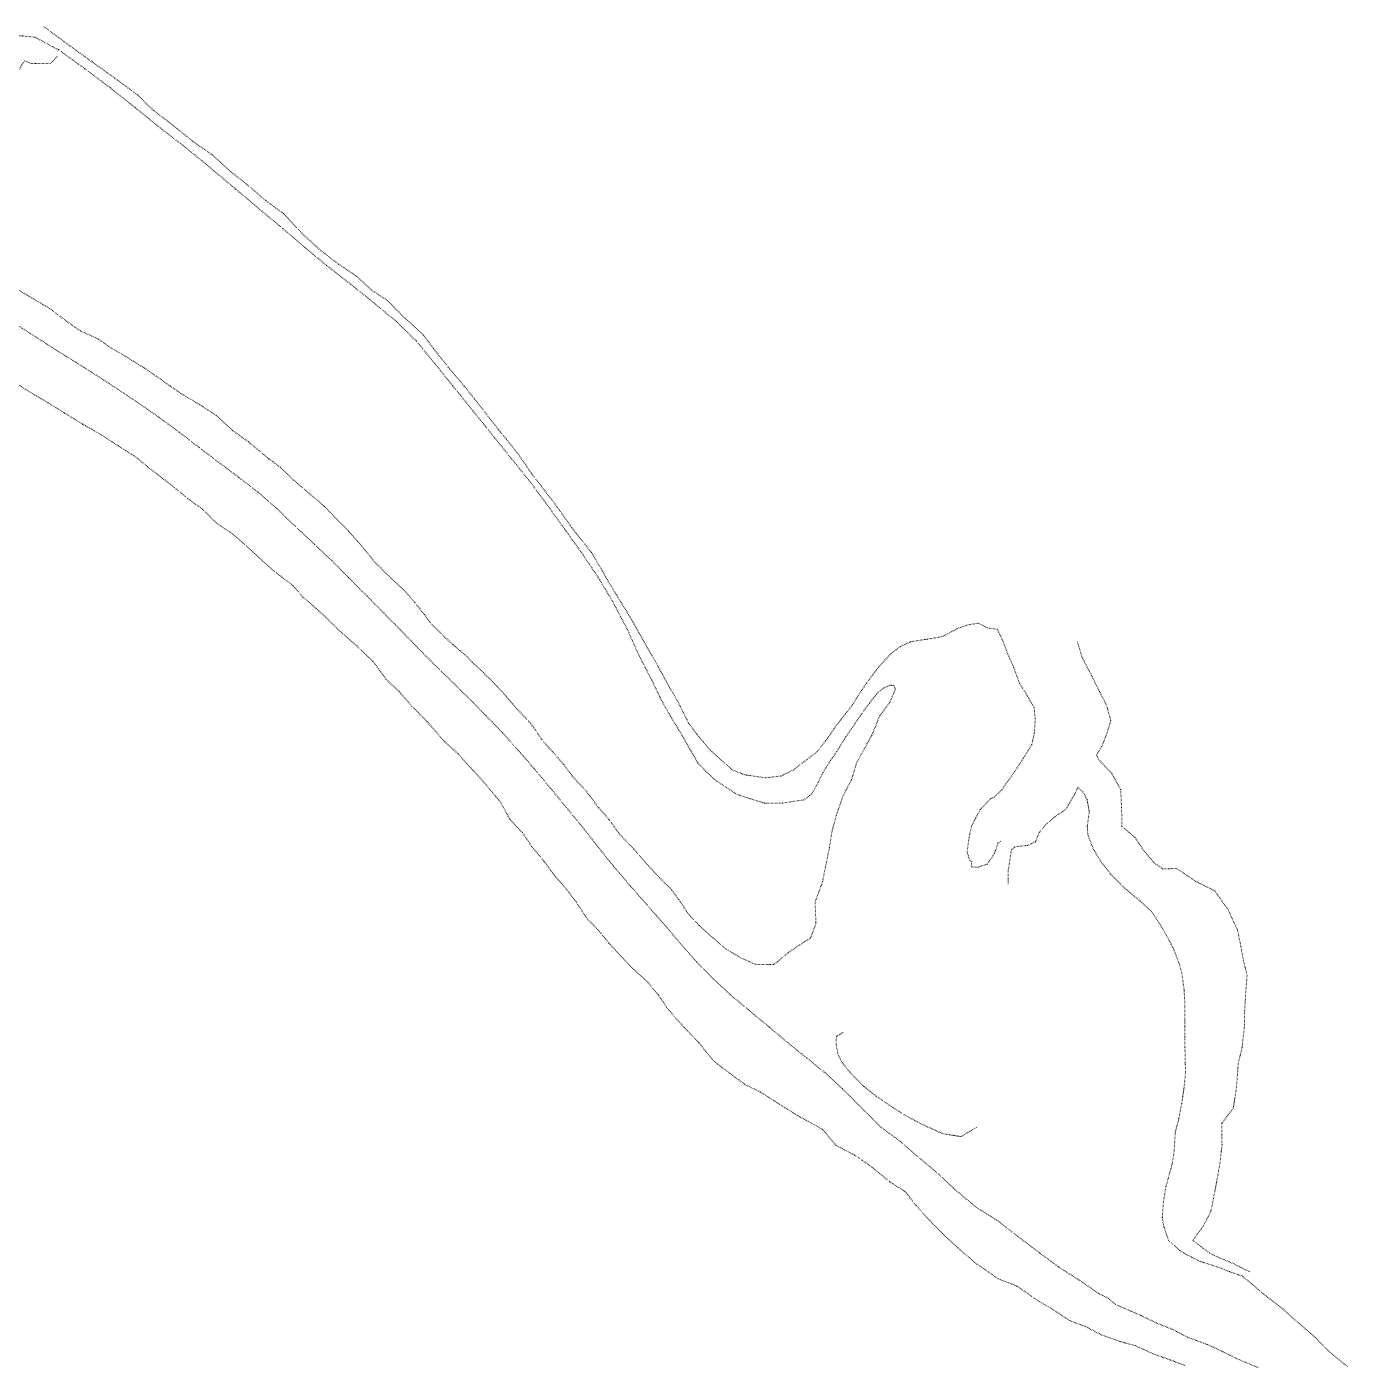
# Model space of a CAD drawing. Extents: x 682410 to 689460, y 7661803 to 7669124.
# Drawn here: x 685519.2 to 685860.4, y 7662635.6 to 7662980.2 of the extents above; entities that cross this region are included whole.
import ezdxf

# ---------------------------------------------------------------- set-up
doc = ezdxf.new("R2010")
doc.units = 0
doc.header["$MEASUREMENT"] = 0
doc.linetypes.add('DOT', pattern=[0.25, 0, -0.25])
doc.layers.add('02 TOE_Line', color=1, linetype='DOT', lineweight=20)

msp = doc.modelspace()

# ---------------------------------------------------------------- linework, layer by layer
at = {"layer": '02 TOE_Line'}
for points in [[(685523.62, 7662980.24, 3959.2), (685530.33, 7662975.29, 3958.27), (685536.08, 7662971.15, 3957.47), (685541.96, 7662966.92, 3956.71), (685547.74, 7662962.67, 3955.96), (685551.84, 7662958.68, 3955.3), (685557.06, 7662954.7, 3954.6), (685562.13, 7662950.56, 3954.02), (685567.19, 7662947.07, 3953.39), (685572.11, 7662942.61, 3952.57), (685576.52, 7662939.11, 3951.96), (685580.94, 7662935.29, 3951.31), (685585.51, 7662931.95, 3950.72), (685590.76, 7662926.36, 3949.8), (685595.18, 7662922.37, 3949.13), (685599.76, 7662918.87, 3948.51), (685604.49, 7662915.7, 3947.96), (685608.26, 7662912.19, 3947.38), (685612.34, 7662909.5, 3946.89), (685616.93, 7662904.87, 3946.13), (685621.68, 7662900.56, 3945.43), (685624.31, 7662897.04, 3944.92), (685628.08, 7662892.27, 3944.15), (685632.29, 7662887.28, 3943.34), (685635.97, 7662882.67, 3942.61), (685640.97, 7662876.26, 3941.55), (685645.84, 7662870.25, 3940.73), (685649.67, 7662864.73, 3939.84), (685655.85, 7662856.66, 3938.51), (685660.04, 7662850.75, 3937.56), (685665.12, 7662844.34, 3936.54), (685670.57, 7662835.01, 3935.13), (685675.01, 7662827.77, 3933.99), (685681.61, 7662816.19, 3932.21), (685684.42, 7662811.04, 3931.47), (685687.55, 7662805.58, 3930.48), (685690.22, 7662800.2, 3929.65), (685692.5, 7662797.21, 3929.35), (685695.76, 7662793.29, 3928.7), (685701.52, 7662788.15, 3927.66), (685704.75, 7662786.92, 3927.19), (685710.03, 7662786.15, 3926.47), (685714.03, 7662786.61, 3925.86), (685717.2, 7662788.14, 3925.46), (685720.95, 7662791.03, 3925.02), (685723.41, 7662792.95, 3924.54), (685726.18, 7662796.45, 3924.31), (685727.86, 7662798.99, 3924.19), (685729.67, 7662801.4, 3923.57), (685732.57, 7662805.05, 3923.07), (685734.84, 7662808.72, 3922.7), (685737.28, 7662812.13, 3922.23), (685739.26, 7662814.75, 3922.11), (685742.5, 7662818.29, 3921.78), (685744.9, 7662820.08, 3921.53), (685747.62, 7662821.32, 3921.3), (685751.91, 7662821.99, 3921.54), (685755.65, 7662822.6, 3921.63), (685759.67, 7662824.72, 3921.47), (685762.29, 7662825.66, 3921.12), (685765.05, 7662826.12, 3921.25), (685767.47, 7662824.85, 3921.17), (685769.96, 7662824.54, 3921.16), (685771.6, 7662821.02, 3920.84), (685772.56, 7662818.34, 3920.78), (685774.17, 7662814.68, 3920.49), (685775.72, 7662810.48, 3920.41), (685777.24, 7662808.14, 3920.16), (685779.43, 7662804.35, 3920.19), (685779.76, 7662801.49, 3920.01), (685779.49, 7662797.55, 3920.03), (685778.83, 7662794.69, 3919.94), (685776.03, 7662790.18, 3919.6), (685773.66, 7662786.65, 3919.58), (685771.08, 7662783.03, 3919.56), (685769.22, 7662781.17, 3919.39), (685768.29, 7662780.78, 3919.05), (685765.51, 7662777.97, 3919.05), (685764.34, 7662775.72, 3918.98), (685763.25, 7662773.58, 3918.6), (685762.64, 7662770.67, 3918.6), (685762.15, 7662766.97, 3918.67), (685762.74, 7662764.96, 3918.64), (685763.36, 7662764.46, 3918.61), (685763.2, 7662763.19, 3918.59), (685764.88, 7662763, 3918.17), (685767.37, 7662763.85, 3917.63), (685769.23, 7662766.66, 3917.27), (685770.12, 7662769.25, 3917.02), (685770.8, 7662769.83, 3916.85)], [(685516.65, 7662977.98, 3959.1), (685521.36, 7662977.52, 3959.02), (685525.72, 7662975.12, 3958.37), (685527.5, 7662974.23, 3958.27), (685534.2, 7662969.36, 3957.33), (685540.8, 7662964.41, 3956.39), (685547.29, 7662959.25, 3955.43), (685553.8, 7662953.98, 3954.41), (685560.44, 7662948.87, 3953.39), (685566.9, 7662943.55, 3952.46), (685573.18, 7662938.25, 3951.65), (685579.33, 7662933.09, 3950.75), (685585.35, 7662928.06, 3949.94), (685591.13, 7662923.12, 3949.34), (685596.66, 7662918.54, 3948.86), (685603.04, 7662913.56, 3948.26), (685609.01, 7662908.77, 3947.59), (685614.7, 7662904.03, 3946.84), (685619.89, 7662898.94, 3946.01), (685624.59, 7662893.24, 3945.07), (685629.31, 7662887.36, 3944.17), (685634.46, 7662881, 3943.19), (685649.15, 7662862.74, 3939.85), (685653.54, 7662856.84, 3938.74), (685658.17, 7662850.41, 3937.44), (685662.26, 7662844.72, 3936.33), (685666.74, 7662838.09, 3935.13), (685670.59, 7662831.67, 3934.02), (685674.34, 7662824.54, 3932.95), (685677.47, 7662817.57, 3932.07), (685680.83, 7662811.09, 3931.23), (685682.85, 7662806.82, 3930.48), (685685.16, 7662802.64, 3929.78), (685688.29, 7662797.49, 3928.67), (685690.76, 7662793.15, 3927.74), (685692.58, 7662789.93, 3927.05), (685696.8, 7662785.76, 3926.85), (685702.62, 7662781.87, 3926.69), (685709.74, 7662779.61, 3926.51), (685714.45, 7662779.63, 3926.09), (685719.97, 7662780.44, 3925.68), (685722.01, 7662781.98, 3925.07), (685723.63, 7662784.91, 3925.17), (685724.91, 7662787.55, 3924.89), (685726.99, 7662790.83, 3924.68), (685728.55, 7662793.07, 3924.56), (685730.86, 7662796.83, 3923.95), (685732.48, 7662799.11, 3923.68), (685734.55, 7662802.23, 3923.52), (685736.91, 7662805.44, 3922.87), (685739.09, 7662808.22, 3922.28), (685740.51, 7662809.29, 3922.03), (685742.21, 7662810.12, 3921.62), (685743.3, 7662809.92, 3921.53), (685743.6, 7662808.97, 3921.29), (685742.15, 7662805.62, 3921.14), (685739.55, 7662802.13, 3921), (685737.51, 7662797.12, 3920.76), (685733.64, 7662790.14, 3920.03), (685732.26, 7662785.65, 3919.53), (685730.13, 7662781.56, 3919.29), (685728.34, 7662776.41, 3919.2), (685727.24, 7662772.39, 3918.93), (685726.56, 7662768.06, 3918.73), (685725.65, 7662763.65, 3918.85), (685724.82, 7662759.36, 3918.63), (685722.86, 7662754.06, 3918.77), (685723.09, 7662748.51, 3918.57), (685721.7, 7662744.75, 3918.42), (685718.39, 7662742.69, 3918.3), (685715.9, 7662740.92, 3918.21), (685713.07, 7662738.55, 3918.17), (685712.1, 7662737.91, 3918.15), (685707.55, 7662737.92, 3918.18), (685703.69, 7662739.61, 3918.55), (685699.79, 7662741.96, 3918.73), (685696.43, 7662744.82, 3919.04), (685692.94, 7662747.97, 3919.5), (685690.09, 7662751, 3919.84), (685687.66, 7662754.71, 3920.15), (685685.33, 7662757.75, 3920.18), (685682.64, 7662760.35, 3920.61), (685679.12, 7662764.19, 3921.19), (685675.96, 7662767.79, 3921.62), (685672.27, 7662771.69, 3921.66), (685669.6, 7662775.42, 3922.33), (685666.9, 7662778.5, 3922.47), (685663.71, 7662782.75, 3923.01), (685660.31, 7662786.4, 3923.25), (685657.85, 7662789.69, 3923.48), (685654.88, 7662793.05, 3923.91), (685652.15, 7662796.14, 3924.16), (685650.51, 7662798.68, 3924.43), (685648.84, 7662800.84, 3924.45), (685646.01, 7662803.75, 3924.95), (685643.17, 7662807.08, 3925.29), (685640.26, 7662810.21, 3925.62), (685637.2, 7662813.33, 3926.01), (685634.26, 7662816.05, 3926.26), (685632.39, 7662817.97, 3926.43), (685629.3, 7662820.53, 3926.89), (685627.48, 7662822.27, 3927.15), (685623.7, 7662825.9, 3927.3), (685621.94, 7662828.34, 3927.83), (685619.34, 7662831.58, 3927.84), (685616.52, 7662834.74, 3928.57), (685613.19, 7662837.83, 3928.94), (685608.93, 7662842.09, 3929.3), (685604.98, 7662846.97, 3929.57), (685602.32, 7662849.94, 3929.87), (685598.88, 7662853.4, 3930.04), (685596.13, 7662856.24, 3930.57), (685592.32, 7662859.5, 3931.1), (685588.13, 7662863.1, 3931.51), (685584.63, 7662866.47, 3931.83), (685581.67, 7662868.61, 3931.81), (685576.44, 7662872.99, 3932.75), (685572.33, 7662875.92, 3932.77), (685568.1, 7662879.81, 3933.4), (685563.79, 7662882.64, 3933.66), (685559.58, 7662885.1, 3934.27), (685556.28, 7662887.35, 3934.46), (685553.18, 7662889.56, 3934.71), (685549.65, 7662892, 3935.07), (685544.25, 7662895.32, 3935.5), (685540.99, 7662897.2, 3936.12), (685537.6, 7662899.58, 3936.45), (685533.04, 7662901.62, 3936.7), (685529.48, 7662904.12, 3937.28), (685525.11, 7662907.4, 3937.58), (685520.63, 7662910.09, 3937.87), (685516.23, 7662912.68, 3938.31)], [(685482.56, 7662973.86, 3954.35), (685487.35, 7662968.76, 3953.37), (685492.2, 7662966.01, 3952.99), (685495.83, 7662965.26, 3953.06), (685500.89, 7662963.99, 3953.24), (685508.27, 7662963.51, 3953.56), (685513.3, 7662966.12, 3954.81), (685516.48, 7662968.01, 3955.57), (685518.59, 7662971.43, 3956.66), (685520.35, 7662970.73, 3956.75), (685525.29, 7662970.69, 3957.12), (685527.04, 7662972.52, 3958.38)], [(685515.47, 7662903.94, 3938.25), (685521.06, 7662900.37, 3937.72), (685526.53, 7662896.84, 3937.16), (685531.98, 7662893.45, 3936.6), (685537.28, 7662890.12, 3936.11), (685542.82, 7662886.49, 3935.55), (685548.03, 7662883, 3935.05), (685553.39, 7662879.27, 3934.53), (685558.68, 7662875.39, 3934.03), (685563.76, 7662871.49, 3933.5), (685568.76, 7662867.68, 3933), (685573.89, 7662863.85, 3932.54), (685578.97, 7662859.94, 3932.05), (685583.81, 7662855.7, 3931.51), (685588.59, 7662851.1, 3930.99), (685593.58, 7662846.45, 3930.48), (685598.07, 7662842.22, 3930.01), (685602.33, 7662837.86, 3929.57), (685607.17, 7662833.03, 3929.04), (685611.42, 7662828.74, 3928.54), (685615.72, 7662824.35, 3928.03), (685620.11, 7662819.84, 3927.54), (685624.54, 7662815.38, 3927.08), (685629.05, 7662810.99, 3926.6), (685633.52, 7662806.59, 3926.08), (685637.87, 7662802.17, 3925.62), (685642.14, 7662797.75, 3925.14), (685646.19, 7662793.23, 3924.64), (685650.18, 7662788.65, 3924.14), (685654.55, 7662783.39, 3923.62), (685658.88, 7662778.15, 3923.07), (685663.22, 7662772.84, 3922.5), (685666.93, 7662768.12, 3922.08), (685670.79, 7662763.32, 3921.63), (685675.18, 7662758.12, 3921.15), (685679.47, 7662753.29, 3920.8), (685683.67, 7662748.54, 3920.34), (685687.77, 7662743.67, 3919.85), (685692.27, 7662738.58, 3919.35), (685696.56, 7662734.2, 3918.9), (685701.01, 7662730.08, 3918.44), (685706.14, 7662725.76, 3917.94), (685711.09, 7662721.71, 3917.42), (685715.88, 7662717.63, 3916.91), (685720.77, 7662713.72, 3916.35), (685725.48, 7662709.89, 3915.8), (685729.93, 7662705.76, 3915.22), (685734.65, 7662701.12, 3914.62), (685739.59, 7662696.1, 3913.92), (685745.14, 7662691.98, 3913.24), (685749.9, 7662687.85, 3912.55), (685754.98, 7662683.57, 3911.92), (685758.63, 7662680.08, 3911.28), (685764.5, 7662675.16, 3910.63), (685770.15, 7662671.64, 3910), (685775.15, 7662667.7, 3909.31), (685780.84, 7662663.42, 3908.63), (685785.76, 7662659.77, 3907.99), (685791, 7662656.43, 3907.35), (685796.07, 7662652.94, 3906.67), (685798.61, 7662651.67, 3906.04), (685800.51, 7662650.06, 3905.76), (685804.01, 7662648.53, 3905.56), (685807.11, 7662647.19, 3905.09), (685811.02, 7662645.31, 3904.79), (685815.27, 7662643.61, 3904.51), (685819.06, 7662641.6, 3904.03), (685824.25, 7662639.7, 3903.59), (685828.01, 7662637.96, 3903.24), (685832.08, 7662635.94, 3902.84), (685837.4, 7662633.71, 3902.69)], [(685818.39, 7662634.31, 3901.72), (685814.65, 7662635.73, 3902.29), (685810.4, 7662637.25, 3902.32), (685805.56, 7662639.43, 3902.81), (685801.6, 7662640.51, 3903.18), (685796.94, 7662642.17, 3903.37), (685792.81, 7662644.33, 3904.06), (685788.65, 7662645.88, 3904.94), (685783.97, 7662648.98, 3905.42), (685780.89, 7662650.74, 3906.17), (685775, 7662654.81, 3906.66), (685770.13, 7662656.72, 3907.07), (685764.04, 7662660.95, 3907.39), (685759.73, 7662664.73, 3908.26), (685755.75, 7662668.44, 3908.88), (685752.12, 7662672.14, 3909.35), (685748.97, 7662675.64, 3910.05), (685746.09, 7662679.26, 3910.37), (685742.05, 7662681.84, 3910.52), (685737.8, 7662685.37, 3910.88), (685733.05, 7662688.68, 3911.65), (685728.24, 7662691.2, 3912.4), (685724.73, 7662695.35, 3912.65), (685718.22, 7662698.96, 3912.81), (685712.97, 7662702.23, 3913.2), (685708.75, 7662704.95, 3913.47), (685704.65, 7662706.98, 3913.58), (685700.73, 7662709.85, 3913.62), (685696.63, 7662712.98, 3913.77), (685692.79, 7662717.76, 3914.1), (685688.96, 7662721.73, 3914.4), (685684.96, 7662726.24, 3914.8), (685682.29, 7662730.13, 3915.29), (685679.42, 7662733.6, 3915.78), (685675.5, 7662737.13, 3916.02), (685672.1, 7662740.69, 3916.45), (685669.59, 7662743.46, 3916.57), (685666.74, 7662746.92, 3916.92), (685664.03, 7662749.65, 3917.46), (685661.1, 7662754.09, 3917.66), (685658.74, 7662757.24, 3918.06), (685655.4, 7662761.09, 3918.4), (685652.8, 7662764.63, 3918.62), (685649.85, 7662768.15, 3919.13), (685647.24, 7662771.98, 3919.66), (685644.05, 7662775.34, 3920.16), (685641.73, 7662779.64, 3920.93), (685637.74, 7662784.49, 3921.38), (685634.53, 7662788.06, 3922.01), (685630.68, 7662792.34, 3922.39), (685627.09, 7662795.55, 3922.67), (685622.58, 7662800.72, 3923.13), (685618.72, 7662804.62, 3923.6), (685615.36, 7662808.44, 3923.93), (685611.99, 7662811.66, 3924.45), (685608.59, 7662816.32, 3925.09), (685604.42, 7662820.26, 3925.24), (685600.83, 7662823.36, 3925.32), (685597.79, 7662826.32, 3925.66), (685594.6, 7662829.34, 3925.88), (685590.52, 7662832.86, 3926.25), (685587.86, 7662835.91, 3926.79), (685583.58, 7662839.17, 3927.07), (685580.14, 7662842.16, 3927.57), (685575.83, 7662846.23, 3927.93), (685572.14, 7662849.35, 3928.16), (685568.11, 7662852.03, 3928.29), (685564.61, 7662855.55, 3928.63), (685560.77, 7662858.32, 3929.05), (685557.66, 7662860.88, 3929.58), (685554.35, 7662863.49, 3930.4), (685550.37, 7662866.55, 3930.82), (685547.34, 7662869.07, 3931.06), (685542.81, 7662871.94, 3931.3), (685538.6, 7662874.66, 3931.75), (685533.62, 7662877.56, 3931.9), (685528.97, 7662880.39, 3932.35), (685524.61, 7662883.11, 3932.84), (685519.95, 7662885.85, 3933.01), (685516.2, 7662888.25, 3933.69)], [(685790.64, 7662821.31, 3911.6), (685791.83, 7662817.34, 3911.89), (685794.46, 7662812.22, 3911.14), (685796.15, 7662808.81, 3910.81), (685798.21, 7662804.78, 3910.27), (685799.26, 7662800.96, 3910.31), (685798.27, 7662797.61, 3910.38), (685796.89, 7662794.2, 3910.8), (685795.59, 7662792, 3911.04), (685796.23, 7662790.76, 3910.09), (685799.55, 7662787.21, 3909.58), (685801.84, 7662783.09, 3908.47), (685802.03, 7662778.52, 3908.47), (685802.16, 7662773.56, 3908.17), (685805.55, 7662770.7, 3907.17), (685807.72, 7662767.44, 3906.84), (685810.28, 7662764.34, 3906.57), (685812.72, 7662762.57, 3905.67), (685816.22, 7662762.76, 3904.87), (685821.23, 7662759.39, 3903.82), (685826.13, 7662756.94, 3903.25), (685829.61, 7662752.01, 3902.56), (685832.01, 7662746.79, 3902.34), (685832.89, 7662742.56, 3902.15), (685833.55, 7662738.88, 3902.6), (685834.48, 7662735.19, 3902.62), (685834.15, 7662731.02, 3902.66), (685833.85, 7662725.98, 3902.75), (685833.77, 7662721.73, 3902.36), (685833.18, 7662716.49, 3903.14), (685832.21, 7662712.4, 3903.93), (685831.72, 7662706.11, 3904.12), (685830.93, 7662700.85, 3904.44), (685827.95, 7662696.84, 3905.24), (685828, 7662691.38, 3905.41), (685827.51, 7662686.83, 3905.66), (685826.72, 7662682.32, 3905.8), (685825.79, 7662677.47, 3905.68), (685825.11, 7662674.08, 3905.44), (685823.2, 7662670.38, 3905.46), (685820.47, 7662666.62, 3905.51), (685824.79, 7662663.33, 3904.93), (685827.29, 7662662.14, 3904.68), (685830.85, 7662660.66, 3904.19), (685833.18, 7662659.47, 3904.17), (685835.27, 7662658.44, 3904.18)], [(685860.38, 7662634, 3901.73), (685855.56, 7662638, 3902.05), (685851.98, 7662641.67, 3902.39), (685846.65, 7662646.24, 3902.78), (685843.73, 7662648.91, 3903.18), (685838.78, 7662652.71, 3903.57), (685835.35, 7662655.63, 3903.96), (685833.3, 7662657.37, 3904.39), (685829.83, 7662658.57, 3904.79), (685827.26, 7662659.63, 3905.15), (685822.36, 7662661.2, 3905.32), (685819.25, 7662662.73, 3905.9), (685817.07, 7662664.03, 3906.38), (685814.21, 7662666.6, 3907.04), (685812.94, 7662670.28, 3907.57), (685812.57, 7662672.49, 3908.11), (685812.84, 7662676.33, 3908.63), (685813.51, 7662680.55, 3908.97), (685814.17, 7662682.85, 3909.5), (685815.12, 7662686.42, 3909.73), (685815.65, 7662689.73, 3909.92), (685815.92, 7662694.6, 3910.07), (685816.86, 7662698.15, 3910.19), (685817.59, 7662702.02, 3910.28), (685818.21, 7662706.17, 3910.28), (685818.6, 7662710.27, 3910.25), (685818.49, 7662712.56, 3910.34), (685818.42, 7662716.72, 3910.24), (685818.42, 7662719.39, 3910.34), (685818.42, 7662723.22, 3910.45), (685818.42, 7662727.3, 3910.42), (685818.2, 7662731.36, 3910.4), (685817.65, 7662735.52, 3910.43), (685816.96, 7662738.06, 3910.68), (685815.48, 7662741.95, 3910.71), (685813.53, 7662745.69, 3910.87), (685811.35, 7662749.29, 3910.93), (685809.78, 7662751.59, 3911.09), (685806.85, 7662754.31, 3911.24), (685803.69, 7662756.96, 3911.2), (685801.82, 7662758.69, 3911.43), (685799.23, 7662761.28, 3911.56), (685796.84, 7662764.3, 3911.7), (685794.81, 7662767.65, 3911.85), (685793.34, 7662771.43, 3911.74), (685793.19, 7662773.72, 3911.9), (685793.72, 7662777.31, 3911.99), (685793.13, 7662780.56, 3912.1), (685792.15, 7662782.43, 3912.27), (685790.77, 7662783.73, 3912.82), (685789.82, 7662781.67, 3912.51), (685787.66, 7662778.02, 3912.07), (685784.52, 7662775.88, 3912.21), (685782.78, 7662774.33, 3912.14), (685780.77, 7662772.02, 3912.41), (685779.79, 7662769.57, 3912.02), (685777.66, 7662768.65, 3912.13), (685775.87, 7662768.5, 3912.19), (685774.41, 7662768.27, 3912.14), (685773.6, 7662767.58, 3912.17), (685772.78, 7662762.29, 3912.54), (685772.72, 7662758.64, 3912.79)], [(685730.06, 7662720.33, 3917.31), (685728.36, 7662719.34, 3917.01), (685728.33, 7662717.31, 3916.74), (685728.72, 7662714.83, 3916.25), (685729.88, 7662712.52, 3915.91), (685732.41, 7662709.43, 3915.38), (685735.53, 7662706.36, 3914.86), (685738.77, 7662703.83, 3914.46), (685742.26, 7662701.43, 3914.01), (685746.04, 7662698.99, 3913.52), (685750.35, 7662696.68, 3912.98), (685755.81, 7662694.21, 3912.36), (685760.57, 7662693.43, 3912.02), (685764.64, 7662695.88, 3912.23)]]:
    msp.add_polyline3d(points, dxfattribs=at)

doc.saveas('drawing.dxf')
